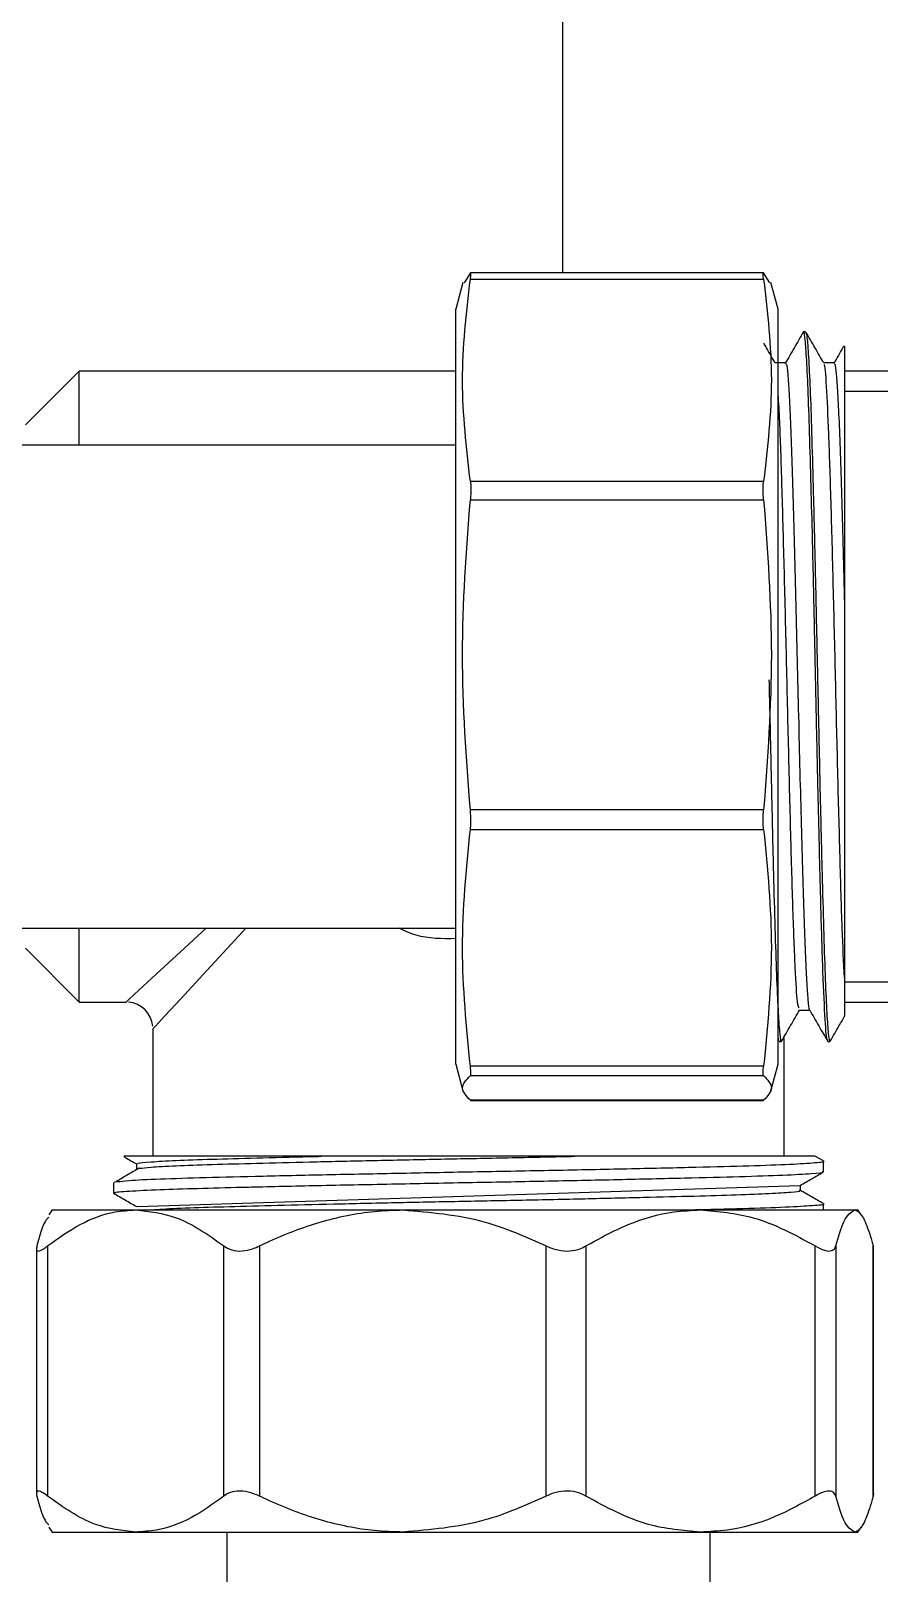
# Model space of a CAD drawing. Extents: x 150 to 4150, y 50 to 2920.
# Drawn here: x 735 to 814, y 2045.1 to 2188.8 of the extents above; entities that cross this region are included whole.
import ezdxf

# ---------------------------------------------------------------- set-up
doc = ezdxf.new("R2010")
doc.units = 0
doc.header["$LTSCALE"] = 10
doc.linetypes.add('SLD-KATı', pattern=[0])
doc.layers.get('0').update_dxf_attribs({"linetype": 'CONTINUOUS'})

msp = doc.modelspace()

# ---------------------------------------------------------------- linework, layer by layer
at = {"color": 8, "linetype": 'SLD-KATı'}
msp.add_line((784.53, 2286.42), (784.53, 2166.2), dxfattribs=at)
at = {"color": 7, "linetype": 'SLD-KATı'}
for p, q in [((775.27, 2165.31), (774.61, 2162.84)), ((775.96, 2166.2), (775.38, 2165.29)), ((775.96, 2165.61), (803.26, 2165.61)), ((803.24, 2166.2), (775.97, 2166.2)), ((803.83, 2165.29), (803.26, 2166.2)), ((804.61, 2162.84), (803.94, 2165.32)), ((774.61, 2092.5), (774.61, 2162.84)), ((804.61, 2130.45), (804.61, 2162.84)), ((807.17, 2160.72), (806.98, 2160.72)), ((739.53, 2157.04), (734.53, 2152.04)), ((774.61, 2157.04), (739.53, 2157.04)), ((739.53, 2150.17), (739.53, 2157.04)), ((805.31, 2157.82), (804.33, 2157.82)), ((809.84, 2157.82), (808.86, 2157.82)), ((817.04, 2157.04), (810.78, 2157.04)), ((818.34, 2155.17), (810.78, 2155.17)), ((774.61, 2150.17), (717.03, 2150.17)), ((803.26, 2146.79), (775.96, 2146.79)), ((775.96, 2145.08), (803.26, 2145.08)), ((804.61, 2092.5), (804.61, 2130.45)), ((803.26, 2116.18), (775.96, 2116.18)), ((775.96, 2114.36), (803.26, 2114.36)), ((717.03, 2105.17), (774.61, 2105.17)), ((739.53, 2098.29), (739.53, 2105.17)), ((734.53, 2103.29), (739.53, 2098.29)), ((810.78, 2100.17), (817.03, 2100.17)), ((739.53, 2098.29), (743.91, 2098.29)), ((810.78, 2098.29), (817.03, 2098.29)), ((806.58, 2097.52), (807.56, 2097.52)), ((746.41, 2095.79), (746.41, 2083.92)), ((805.16, 2083.92), (805.16, 2094.94)), ((804.72, 2094.62), (804.91, 2094.62)), ((809.25, 2094.62), (809.43, 2094.62)), ((774.61, 2092.5), (775.27, 2090.02)), ((803.26, 2092.3), (775.96, 2092.3)), ((803.94, 2090.02), (804.61, 2092.5)), ((775.96, 2091.43), (803.26, 2091.43)), ((775.97, 2089.14), (775.96, 2089.14)), ((803.26, 2089.14), (775.96, 2089.14)), ((775.97, 2089.13), (803.24, 2089.13)), ((803.24, 2089.14), (803.26, 2089.14)), ((744.88, 2083.22), (744.88, 2082.72)), ((808.82, 2083.48), (808.02, 2083.94)), ((808.83, 2082.47), (808.83, 2083.46)), ((745.02, 2082.72), (745.03, 2082.75)), ((742.73, 2081.48), (742.73, 2080.49)), ((742.91, 2081.48), (742.84, 2081.53)), ((744.96, 2079.23), (806.63, 2081.21)), ((806.68, 2080.74), (806.68, 2081.22)), ((737.03, 2078.92), (736.71, 2078.46)), ((737.03, 2078.92), (744.8, 2078.92)), ((744.8, 2078.92), (769.68, 2078.92)), ((769.68, 2078.92), (797.39, 2078.92)), ((797.39, 2078.92), (811.71, 2078.92)), ((808.83, 2078.92), (808.83, 2079.5)), ((811.71, 2078.92), (812.03, 2078.92)), ((812.35, 2078.46), (812.03, 2078.92)), ((735.56, 2075.34), (735.56, 2052.53)), ((736.6, 2075.57), (736.6, 2052.26)), ((753.01, 2052.26), (753.01, 2075.57)), ((756.33, 2075.57), (756.33, 2052.26)), ((783.02, 2052.26), (783.02, 2075.57)), ((786.72, 2075.57), (786.72, 2052.26)), ((808.06, 2052.26), (808.06, 2075.57)), ((809.97, 2075.57), (809.97, 2052.26)), ((813.46, 2052.26), (813.46, 2075.57)), ((813.46, 2075.57), (813.47, 2075.34)), ((813.5, 2052.53), (813.5, 2075.34)), ((813.5, 2052.53), (813.46, 2052.26)), ((736.71, 2049.37), (737.03, 2048.92)), ((737.03, 2048.92), (744.8, 2048.92)), ((744.8, 2048.92), (769.68, 2048.92)), ((753.28, 2048.92), (753.28, 1951.95)), ((769.68, 2048.92), (797.39, 2048.92)), ((797.39, 2048.92), (811.71, 2048.92)), ((798.28, 1976.74), (798.28, 2048.92)), ((811.71, 2048.92), (812.03, 2048.92)), ((812.03, 2048.92), (812.35, 2049.37))]:
    msp.add_line(p, q, dxfattribs=at)
at = {"color": 8, "linetype": 'SLD-KATı', "flags": 128}
for points in [[(743.91, 2098.29), (744.16, 2098.53), (745.1, 2099.4), (746.72, 2100.88), (748.97, 2102.96), (751.37, 2105.17)], [(755.05, 2105.17), (753.69, 2103.69), (751.07, 2100.86), (749, 2098.6), (747.51, 2096.99), (746.64, 2096.05), (746.41, 2095.79)]]:
    msp.add_lwpolyline(points, dxfattribs=at)
at = {"color": 7, "linetype": 'SLD-KATı'}
msp.add_arc((743.91, 2095.79), 2.5, 5.673, 84.9856, dxfattribs=at)
for points, knots in [([(775.96, 2146.79), (775.6, 2149.91), (774.87, 2156.18), (775.59, 2162.45), (775.96, 2165.61)], [0, 0, 0, 0, 0.497589, 1, 1, 1, 1]), ([(775.96, 2165.61), (775.98, 2165.76), (776.02, 2166.08), (776, 2166.21), (775.97, 2166.2), (775.96, 2166.2)], [0, 0, 0, 0, 0.417141, 0.834336, 1, 1, 1, 1]), ([(803.26, 2165.61), (803.24, 2165.76), (803.2, 2166.08), (803.21, 2166.21), (803.25, 2166.2), (803.26, 2166.2)], [0, 0, 0, 0, 0.417141, 0.834334, 1, 1, 1, 1]), ([(803.26, 2165.61), (803.62, 2162.48), (804.34, 2156.21), (803.62, 2149.94), (803.26, 2146.79)], [0, 0, 0, 0, 0.4975933, 1, 1, 1, 1]), ([(807.68, 2146.34), (807.64, 2148.06), (807.54, 2151.49), (807.4, 2155.53), (807.25, 2158.57), (807.11, 2160.29), (807.01, 2160.95), (806.96, 2160.65), (806.95, 2160.61)], [0, 0, 0, 0, 0.194088, 0.388174, 0.58226, 0.776348, 0.970434, 1, 1, 1, 1]), ([(804.35, 2157.79), (804.07, 2158.27), (803.71, 2158.89), (803.36, 2159.51), (803.28, 2159.65)], [0, 0, 0, 0, 0.781661, 1, 1, 1, 1]), ([(806.97, 2160.71), (806.68, 2160.22), (806.12, 2159.25), (805.56, 2158.27), (805.28, 2157.79)], [0, 0, 0, 0, 0.500024, 1, 1, 1, 1]), ([(808.87, 2157.79), (808.59, 2158.28), (808.04, 2159.24), (807.48, 2160.21), (807.2, 2160.69)], [0, 0, 0, 0, 0.4999823, 1, 1, 1, 1]), ([(807.2, 2160.57), (807.23, 2160.49), (807.31, 2160.3), (807.44, 2158.52), (807.59, 2155.53), (807.73, 2151.49), (807.82, 2148.06), (807.87, 2146.34)], [0, 0, 0, 0, 0.156915, 0.367685, 0.578458, 0.789228, 1, 1, 1, 1]), ([(810.73, 2159.4), (810.7, 2159.35), (810.39, 2158.81), (810.08, 2158.27), (809.8, 2157.78)], [0, 0, 0, 0, 0.093863, 1, 1, 1, 1]), ([(810.78, 2159.37), (810.78, 2159.39), (810.78, 2159.46), (810.78, 2158.56), (810.78, 2156.78), (810.78, 2154.16), (810.78, 2150.78), (810.78, 2146.82), (810.78, 2142.3), (810.78, 2138.42), (810.78, 2136.05), (810.78, 2135.4)], [0, 0, 0, 0, 0.068842, 0.199552, 0.324837, 0.453865, 0.57719, 0.704166, 0.826358, 0.952247, 1, 1, 1, 1]), ([(805.31, 2157.7), (805.33, 2157.72), (805.4, 2157.78), (805.51, 2156.87), (805.63, 2155.08), (805.75, 2152.41), (805.88, 2148.99), (806.01, 2144.93), (806.13, 2140.35), (806.26, 2135.38), (806.38, 2130.17), (806.51, 2124.9), (806.63, 2119.7), (806.76, 2114.74), (806.89, 2110.18), (807.01, 2106.15), (807.14, 2102.78), (807.26, 2100.14), (807.39, 2098.41), (807.48, 2097.57), (807.54, 2097.62), (807.55, 2097.63)], [0, 0, 0, 0, 0.029886, 0.086149, 0.14174, 0.198097, 0.254657, 0.310554, 0.366381, 0.422924, 0.479321, 0.534926, 0.591138, 0.647726, 0.703827, 0.75949, 0.815955, 0.872452, 0.928162, 0.984195, 1, 1, 1, 1]), ([(810.78, 2100.57), (810.71, 2101.99), (810.57, 2104.89), (810.38, 2111.67), (810.16, 2119.72), (809.96, 2128.49), (809.75, 2137.17), (809.54, 2145.06), (809.33, 2151.56), (809.12, 2155.84), (808.97, 2157.87), (808.89, 2157.63), (808.87, 2157.59)], [0, 0, 0, 0, 0.104665, 0.213325, 0.323273, 0.43214, 0.541843, 0.651075, 0.760398, 0.870035, 0.978963, 1, 1, 1, 1]), ([(809.84, 2157.7), (809.86, 2157.72), (809.92, 2157.79), (810.03, 2156.89), (810.15, 2155.11), (810.28, 2152.45), (810.41, 2149.04), (810.53, 2144.99), (810.65, 2140.43), (810.74, 2137.08), (810.78, 2135.4)], [0, 0, 0, 0, 0.069175, 0.202446, 0.334096, 0.467547, 0.601503, 0.73392, 0.866103, 1, 1, 1, 1]), ([(806.58, 2097.72), (806.52, 2097.79), (806.4, 2097.97), (806.21, 2101.21), (805.99, 2106.59), (805.79, 2113.82), (805.58, 2122.15), (805.38, 2130.97), (805.16, 2139.51), (804.96, 2147), (804.77, 2152.52), (804.65, 2154.43), (804.61, 2155.19)], [0, 0, 0, 0, 0.085091, 0.190142, 0.296228, 0.401076, 0.50727, 0.612068, 0.718239, 0.823141, 0.929158, 1, 1, 1, 1]), ([(775.96, 2146.79), (775.98, 2146.59), (776.02, 2146.2), (776, 2145.57), (775.97, 2145.19), (775.96, 2145.08)], [0, 0, 0, 0, 0.417128, 0.83432, 1, 1, 1, 1]), ([(803.26, 2145.08), (803.24, 2145.35), (803.2, 2145.89), (803.21, 2146.46), (803.25, 2146.72), (803.26, 2146.79)], [0, 0, 0, 0, 0.417103, 0.834297, 1, 1, 1, 1]), ([(775.96, 2116.18), (775.59, 2121), (774.87, 2130.63), (775.59, 2140.27), (775.96, 2145.08)], [0, 0, 0, 0, 0.5, 1, 1, 1, 1]), ([(803.26, 2145.08), (803.62, 2140.27), (804.34, 2130.63), (803.62, 2121), (803.26, 2116.18)], [0, 0, 0, 0, 0.5000002, 1, 1, 1, 1]), ([(809.23, 2094.81), (809.21, 2094.78), (809.14, 2094.62), (808.99, 2096.49), (808.82, 2099.97), (808.69, 2103.86), (808.58, 2107.7), (808.46, 2112.36), (808.34, 2117.41), (808.26, 2121.23), (808.19, 2124.12), (808.14, 2126.53), (808.06, 2130.36), (807.95, 2135.43), (807.82, 2141.35), (807.73, 2144.73), (807.68, 2146.34)], [0, 0, 0, 0, 0.029399, 0.150795, 0.283124, 0.346284, 0.403949, 0.502645, 0.579409, 0.634198, 0.669236, 0.703451, 0.736843, 0.831938, 0.919658, 1, 1, 1, 1]), ([(807.87, 2146.34), (807.92, 2144.49), (808.01, 2140.78), (808.15, 2134.52), (808.29, 2128.05), (808.43, 2121.55), (808.57, 2115.29), (808.72, 2109.5), (808.86, 2104.42), (809, 2100.23), (809.14, 2097.06), (809.28, 2095.21), (809.38, 2094.43), (809.43, 2094.64), (809.43, 2094.65)], [0, 0, 0, 0, 0.090432, 0.180863, 0.271295, 0.361726, 0.452157, 0.542589, 0.63302, 0.723452, 0.813884, 0.904314, 0.994745, 1, 1, 1, 1]), ([(810.78, 2135.4), (810.78, 2134.76), (810.78, 2131.52), (810.78, 2126.42), (810.78, 2120.42), (810.78, 2115.58), (810.78, 2111.09), (810.78, 2106.95), (810.78, 2103.28), (810.78, 2101.47), (810.78, 2100.57)], [0, 0, 0, 0, 0.047924, 0.241226, 0.363839, 0.48645, 0.609064, 0.731674, 0.865839, 1, 1, 1, 1]), ([(803.76, 2128.29), (803.76, 2128.21), (803.81, 2125.98), (803.91, 2121.54), (804.05, 2115.29), (804.19, 2109.5), (804.33, 2104.42), (804.47, 2100.23), (804.62, 2097.06), (804.76, 2095.21), (804.85, 2094.43), (804.9, 2094.64), (804.91, 2094.65)], [0, 0, 0, 0, 0.004643, 0.128165, 0.251687, 0.375211, 0.498733, 0.622257, 0.745779, 0.8693, 0.992823, 1, 1, 1, 1]), ([(775.96, 2114.36), (775.98, 2114.58), (776.02, 2115.03), (776, 2115.69), (775.97, 2116.07), (775.96, 2116.18)], [0, 0, 0, 0, 0.417093, 0.834321, 1, 1, 1, 1]), ([(803.26, 2114.36), (803.24, 2114.58), (803.2, 2115.03), (803.21, 2115.69), (803.25, 2116.07), (803.26, 2116.18)], [0, 0, 0, 0, 0.417093, 0.834319, 1, 1, 1, 1]), ([(775.96, 2092.3), (775.6, 2095.96), (774.87, 2103.31), (775.59, 2110.67), (775.96, 2114.36)], [0, 0, 0, 0, 0.497589, 1, 1, 1, 1]), ([(803.26, 2114.36), (803.62, 2110.7), (804.34, 2103.35), (803.62, 2095.99), (803.26, 2092.3)], [0, 0, 0, 0, 0.497592, 1, 1, 1, 1]), ([(810.78, 2100.57), (810.78, 2099.61), (810.78, 2097.94), (810.78, 2096.98), (810.78, 2097.02), (810.78, 2097.04)], [0, 0, 0, 0, 0.463357, 0.800871, 1, 1, 1, 1]), ([(804.93, 2094.64), (805.21, 2095.12), (805.77, 2096.09), (806.33, 2097.06), (806.61, 2097.54)], [0, 0, 0, 0, 0.500006, 1, 1, 1, 1]), ([(807.55, 2097.53), (807.83, 2097.05), (808.39, 2096.07), (808.95, 2095.1), (809.24, 2094.61)], [0, 0, 0, 0, 0.499983, 1, 1, 1, 1]), ([(809.46, 2094.64), (809.74, 2095.13), (810.2, 2095.92), (810.65, 2096.7), (810.83, 2097.01)], [0, 0, 0, 0, 0.6132, 1, 1, 1, 1]), ([(804.7, 2094.7), (804.69, 2094.69), (804.66, 2094.68), (804.63, 2094.94), (804.61, 2095.11)], [0, 0, 0, 0, 0.334607, 1, 1, 1, 1]), ([(775.96, 2091.43), (775.98, 2091.48), (776.02, 2091.57), (776, 2091.94), (775.97, 2092.22), (775.96, 2092.3)], [0, 0, 0, 0, 0.41713, 0.834297, 1, 1, 1, 1]), ([(803.26, 2091.43), (803.24, 2091.48), (803.2, 2091.57), (803.21, 2091.94), (803.25, 2092.22), (803.26, 2092.3)], [0, 0, 0, 0, 0.41713, 0.834295, 1, 1, 1, 1]), ([(775.96, 2089.14), (775.6, 2089.52), (774.87, 2090.28), (775.59, 2091.05), (775.96, 2091.43)], [0, 0, 0, 0, 0.497591, 1, 1, 1, 1]), ([(803.26, 2091.43), (803.62, 2091.05), (804.34, 2090.29), (803.62, 2089.52), (803.26, 2089.14)], [0, 0, 0, 0, 0.497591, 1, 1, 1, 1]), ([(743.09, 2081.56), (743.39, 2081.59), (744.04, 2081.68), (746.9, 2081.81), (751.13, 2081.95), (756.56, 2082.08), (762.9, 2082.22), (769.87, 2082.36), (777.09, 2082.5), (784.25, 2082.63), (791.05, 2082.77), (797.09, 2082.91), (802.1, 2083.04), (805.94, 2083.18), (808.16, 2083.33), (809.08, 2083.42), (808.82, 2083.46), (808.82, 2083.46)], [0, 0, 0, 0, 0.059047, 0.13214, 0.204218, 0.275474, 0.348337, 0.421232, 0.492538, 0.564545, 0.637632, 0.710053, 0.781147, 0.853789, 0.926821, 0.998502, 1, 1, 1, 1]), ([(743.69, 2083.89), (743.73, 2083.87), (744.14, 2083.63), (744.54, 2083.4), (744.9, 2083.2)], [0, 0, 0, 0, 0.107524, 1, 1, 1, 1]), ([(762.09, 2083.92), (760.51, 2083.92), (757.41, 2083.92), (753.34, 2083.92), (749.87, 2083.92), (747.05, 2083.92), (745.04, 2083.92), (743.83, 2083.92), (743.74, 2083.92), (743.71, 2083.92)], [0, 0, 0, 0, 0.146727, 0.288996, 0.435314, 0.579301, 0.727355, 0.873232, 1, 1, 1, 1]), ([(745.02, 2083.22), (744.99, 2083.24), (744.93, 2083.3), (746.09, 2083.4), (748.38, 2083.53), (751.75, 2083.65), (755.97, 2083.77), (759.6, 2083.86), (761.73, 2083.91), (762.09, 2083.92)], [0, 0, 0, 0, 0.093504, 0.268294, 0.444698, 0.619373, 0.790696, 0.965312, 1, 1, 1, 1]), ([(745.16, 2082.8), (745.45, 2082.83), (746.07, 2082.91), (748.41, 2083.03), (751.74, 2083.16), (755.97, 2083.27), (760.95, 2083.4), (766.53, 2083.52), (772.43, 2083.65), (778.41, 2083.76), (782.84, 2083.86), (785.21, 2083.91), (785.69, 2083.92)], [0, 0, 0, 0, 0.09889, 0.209451, 0.318928, 0.426305, 0.535745, 0.646307, 0.755889, 0.863276, 0.972603, 1, 1, 1, 1]), ([(785.69, 2083.92), (785.37, 2083.92), (783.8, 2083.92), (780.48, 2083.92), (775.69, 2083.92), (769.23, 2083.92), (764.85, 2083.92), (762.09, 2083.92)], [0, 0, 0, 0, 0.04096, 0.205127, 0.420049, 0.634966, 1, 1, 1, 1]), ([(808, 2083.92), (807.96, 2083.92), (807.87, 2083.92), (806.59, 2083.92), (804.47, 2083.92), (801.5, 2083.92), (797.87, 2083.92), (793.58, 2083.92), (789.45, 2083.92), (786.71, 2083.92), (785.69, 2083.92)], [0, 0, 0, 0, 0.11751, 0.250933, 0.388378, 0.519414, 0.654252, 0.785203, 0.92017, 1, 1, 1, 1]), ([(742.91, 2080.49), (742.86, 2080.5), (742.69, 2080.57), (744.03, 2080.68), (746.7, 2080.81), (750.41, 2080.93), (753.49, 2081.01), (757.17, 2081.1), (761.63, 2081.2), (768.51, 2081.34), (775.7, 2081.48), (782.9, 2081.61), (789.79, 2081.76), (796, 2081.9), (801.23, 2082.03), (805.31, 2082.17), (807.86, 2082.31), (808.97, 2082.41), (808.74, 2082.46), (808.7, 2082.47)], [0, 0, 0, 0, 0.026087, 0.095631, 0.165878, 0.223762, 0.280626, 0.290453, 0.360279, 0.430461, 0.499326, 0.568147, 0.638318, 0.708169, 0.776506, 0.846058, 0.916304, 0.985565, 1, 1, 1, 1]), ([(745.11, 2082.8), (744.75, 2082.59), (744.04, 2082.18), (743.33, 2081.76), (742.98, 2081.55)], [0, 0, 0, 0, 0.499994, 1, 1, 1, 1]), ([(806.67, 2081.21), (807.02, 2081.42), (807.74, 2081.83), (808.46, 2082.25), (808.82, 2082.45)], [0, 0, 0, 0, 0.5, 1, 1, 1, 1]), ([(742.75, 2080.47), (743.1, 2080.26), (743.82, 2079.85), (744.54, 2079.43), (744.9, 2079.23)], [0, 0, 0, 0, 0.500004, 1, 1, 1, 1]), ([(746.1, 2078.92), (746.38, 2078.94), (747.17, 2079.01), (749.68, 2079.12), (753.37, 2079.24), (757.93, 2079.35), (763.18, 2079.48), (768.92, 2079.61), (774.88, 2079.73), (780.86, 2079.84), (786.69, 2079.97), (792.12, 2080.1), (796.9, 2080.22), (800.88, 2080.33), (803.97, 2080.46), (805.91, 2080.59), (806.77, 2080.68), (806.61, 2080.73), (806.58, 2080.74)], [0, 0, 0, 0, 0.039284, 0.107398, 0.174325, 0.240898, 0.308876, 0.377015, 0.444033, 0.510532, 0.578467, 0.646631, 0.713735, 0.780171, 0.848059, 0.916243, 0.983431, 1, 1, 1, 1]), ([(808.82, 2079.51), (808.46, 2079.72), (807.74, 2080.14), (807.02, 2080.55), (806.67, 2080.76)], [0, 0, 0, 0, 0.5, 1, 1, 1, 1]), ([(736.6, 2075.57), (737.59, 2076.29), (739.61, 2077.73), (742.41, 2078.77), (744.16, 2078.88), (744.8, 2078.92)], [0, 0, 0, 0, 0.382408, 0.774652, 1, 1, 1, 1]), ([(744.8, 2078.92), (746.07, 2078.78), (748.92, 2078.47), (751.55, 2076.61), (753.01, 2075.57)], [0, 0, 0, 0, 0.444638, 1, 1, 1, 1]), ([(756.33, 2075.57), (756.63, 2075.72), (758.46, 2076.59), (761.97, 2077.91), (766.19, 2078.81), (768.79, 2078.89), (769.68, 2078.92)], [0, 0, 0, 0, 0.0732618, 0.4365448, 0.8088755, 1, 1, 1, 1]), ([(769.68, 2078.92), (772.23, 2078.71), (776.87, 2078.32), (781.12, 2076.42), (783.02, 2075.57)], [0, 0, 0, 0, 0.55101, 1, 1, 1, 1]), ([(786.72, 2075.57), (788.02, 2076.29), (790.64, 2077.73), (794.28, 2078.77), (796.56, 2078.88), (797.39, 2078.92)], [0, 0, 0, 0, 0.382414, 0.774656, 1, 1, 1, 1]), ([(795.78, 2078.92), (796.18, 2078.93), (798.56, 2078.98), (802.05, 2079.07), (805.96, 2079.22), (808.15, 2079.36), (809.08, 2079.45), (808.82, 2079.49), (808.82, 2079.5)], [0, 0, 0, 0, 0.0465956, 0.2803659, 0.5192301, 0.7593721, 0.9950737, 1, 1, 1, 1]), ([(797.39, 2078.92), (799.04, 2078.78), (802.75, 2078.47), (806.16, 2076.61), (808.06, 2075.57)], [0, 0, 0, 0, 0.444646, 1, 1, 1, 1]), ([(809.97, 2075.57), (810.22, 2076.42), (810.78, 2078.32), (811.38, 2078.71), (811.71, 2078.92)], [0, 0, 0, 0, 0.448993, 1, 1, 1, 1]), ([(811.71, 2078.92), (811.83, 2078.89), (812.16, 2078.81), (812.72, 2077.93), (813.17, 2076.61), (813.42, 2075.72), (813.46, 2075.57)], [0, 0, 0, 0, 0.1911286, 0.5537, 0.9267389, 1, 1, 1, 1]), ([(736.72, 2078.22), (736.6, 2078.12), (736.21, 2077.79), (735.85, 2076.48), (735.6, 2075.57)], [0, 0, 0, 0, 0.3089121, 1, 1, 1, 1]), ([(735.6, 2075.57), (735.58, 2075.42), (735.53, 2075.13), (735.76, 2075.05), (736.16, 2075.24), (736.47, 2075.48), (736.6, 2075.57)], [0, 0, 0, 0, 0.280698, 0.56284, 0.825742, 1, 1, 1, 1]), ([(753.01, 2075.57), (753.24, 2075.42), (753.71, 2075.13), (754.67, 2075.05), (755.58, 2075.24), (756.11, 2075.48), (756.33, 2075.57)], [0, 0, 0, 0, 0.280683, 0.562832, 0.825743, 1, 1, 1, 1]), ([(783.02, 2075.57), (783.38, 2075.42), (784.09, 2075.13), (785.21, 2075.05), (786.1, 2075.24), (786.54, 2075.48), (786.72, 2075.57)], [0, 0, 0, 0, 0.280698, 0.562841, 0.825746, 1, 1, 1, 1]), ([(808.06, 2075.57), (808.33, 2075.42), (808.87, 2075.13), (809.49, 2075.05), (809.85, 2075.24), (809.94, 2075.48), (809.97, 2075.57)], [0, 0, 0, 0, 0.280689, 0.56285, 0.825772, 1, 1, 1, 1]), ([(736.6, 2052.26), (736.4, 2052.41), (736, 2052.7), (735.64, 2052.78), (735.53, 2052.6), (735.58, 2052.36), (735.6, 2052.26)], [0, 0, 0, 0, 0.280689, 0.56285, 0.825768, 1, 1, 1, 1]), ([(735.6, 2052.26), (735.85, 2051.36), (736.21, 2050.04), (736.6, 2049.71), (736.72, 2049.61)], [0, 0, 0, 0, 0.6910879, 1, 1, 1, 1]), ([(744.8, 2048.92), (743.54, 2049.05), (740.69, 2049.36), (738.06, 2051.23), (736.6, 2052.26)], [0, 0, 0, 0, 0.444644, 1, 1, 1, 1]), ([(753.01, 2052.26), (752.02, 2051.55), (750, 2050.1), (747.2, 2049.06), (745.44, 2048.96), (744.8, 2048.92)], [0, 0, 0, 0, 0.382414, 0.774656, 1, 1, 1, 1]), ([(756.33, 2052.26), (755.98, 2052.41), (755.28, 2052.7), (754.26, 2052.78), (753.5, 2052.6), (753.15, 2052.36), (753.01, 2052.26)], [0, 0, 0, 0, 0.2806969, 0.5628316, 0.825764, 1, 1, 1, 1]), ([(769.68, 2048.92), (768.79, 2048.94), (766.23, 2049.02), (762.01, 2049.91), (758.5, 2051.23), (756.63, 2052.12), (756.33, 2052.26)], [0, 0, 0, 0, 0.191123, 0.553705, 0.926739, 1, 1, 1, 1]), ([(783.02, 2052.26), (781.12, 2051.41), (776.87, 2049.51), (772.23, 2049.13), (769.68, 2048.92)], [0, 0, 0, 0, 0.44899, 1, 1, 1, 1]), ([(786.72, 2052.26), (786.43, 2052.41), (785.84, 2052.7), (784.75, 2052.78), (783.78, 2052.6), (783.24, 2052.36), (783.02, 2052.26)], [0, 0, 0, 0, 0.28069, 0.562833, 0.825752, 1, 1, 1, 1]), ([(797.39, 2048.92), (795.74, 2049.05), (792.04, 2049.36), (788.62, 2051.23), (786.72, 2052.26)], [0, 0, 0, 0, 0.444642, 1, 1, 1, 1]), ([(808.06, 2052.26), (806.77, 2051.55), (804.14, 2050.1), (800.5, 2049.06), (798.22, 2048.96), (797.39, 2048.92)], [0, 0, 0, 0, 0.382414, 0.774656, 1, 1, 1, 1]), ([(809.97, 2052.26), (809.91, 2052.41), (809.77, 2052.7), (809.26, 2052.78), (808.65, 2052.6), (808.23, 2052.36), (808.06, 2052.26)], [0, 0, 0, 0, 0.2806911, 0.5628165, 0.8257582, 1, 1, 1, 1]), ([(811.71, 2048.92), (811.38, 2049.13), (810.78, 2049.51), (810.22, 2051.41), (809.97, 2052.26)], [0, 0, 0, 0, 0.551007, 1, 1, 1, 1]), ([(813.46, 2052.26), (813.42, 2052.12), (813.18, 2051.25), (812.72, 2049.92), (812.17, 2049.03), (811.83, 2048.94), (811.71, 2048.92)], [0, 0, 0, 0, 0.073262, 0.436544, 0.80887, 1, 1, 1, 1])]:
    msp.add_open_spline(points, degree=3, knots=knots, dxfattribs=at)
at = {"color": 8, "linetype": 'SLD-KATı'}
msp.add_open_spline([(774.61, 2104.19), (773.33, 2104.18), (771.45, 2104.16), (769.84, 2104.92), (769.32, 2105.17)], degree=3, knots=[0, 0, 0, 0, 0.678447, 1, 1, 1, 1], dxfattribs=at)

doc.saveas('drawing.dxf')
